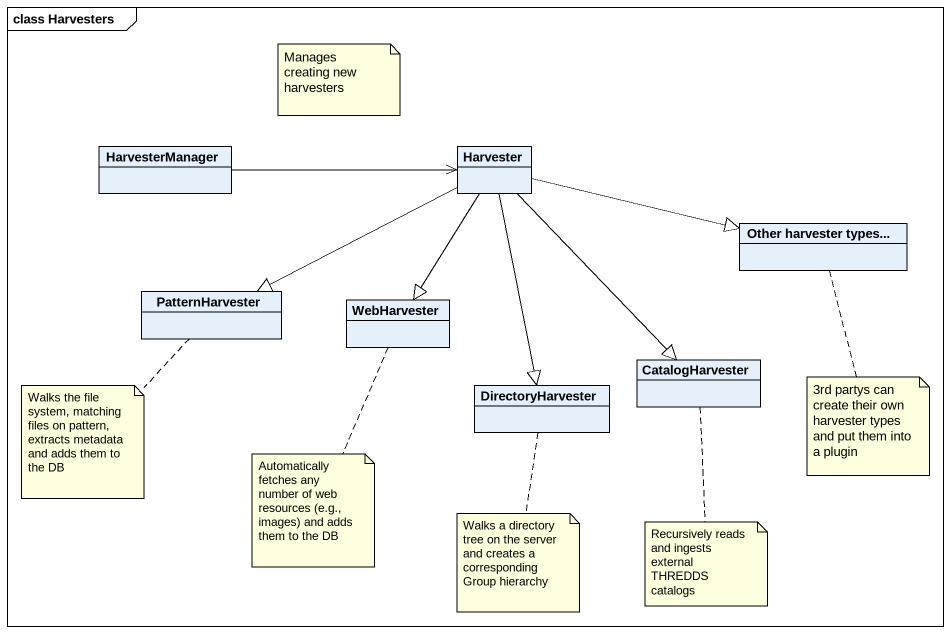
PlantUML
@startuml
mainframe class Harvesters
hide circle
hide empty members
class HarvesterManager
class Harvester
class "Other harvester types..." as Other_harvester_types
class PatternHarvester
class WebHarvester
class DirectoryHarvester
class CatalogHarvester
HarvesterManager -right-> Harvester
Harvester -right-|> Other_harvester_types
Harvester -left-|> PatternHarvester
Harvester --|> WebHarvester
Harvester --|> DirectoryHarvester
Harvester --|> CatalogHarvester
note as N1
  Manages creating new harvesters
end note
note bottom of PatternHarvester : Walks the file system, matching files on pattern, extracts metadata and adds them to the DB
note bottom of Other_harvester_types : 3rd partys can create their own harvester types and put them into a plugin
note bottom of WebHarvester : Automatically fetches any number of web resources (e.g., images) and adds them to the DB
note bottom of DirectoryHarvester : Walks a directory tree on the server and creates a corresponding Group hierarchy
note bottom of CatalogHarvester : Recursively reads and ingests external THREDDS catalogs
@enduml
